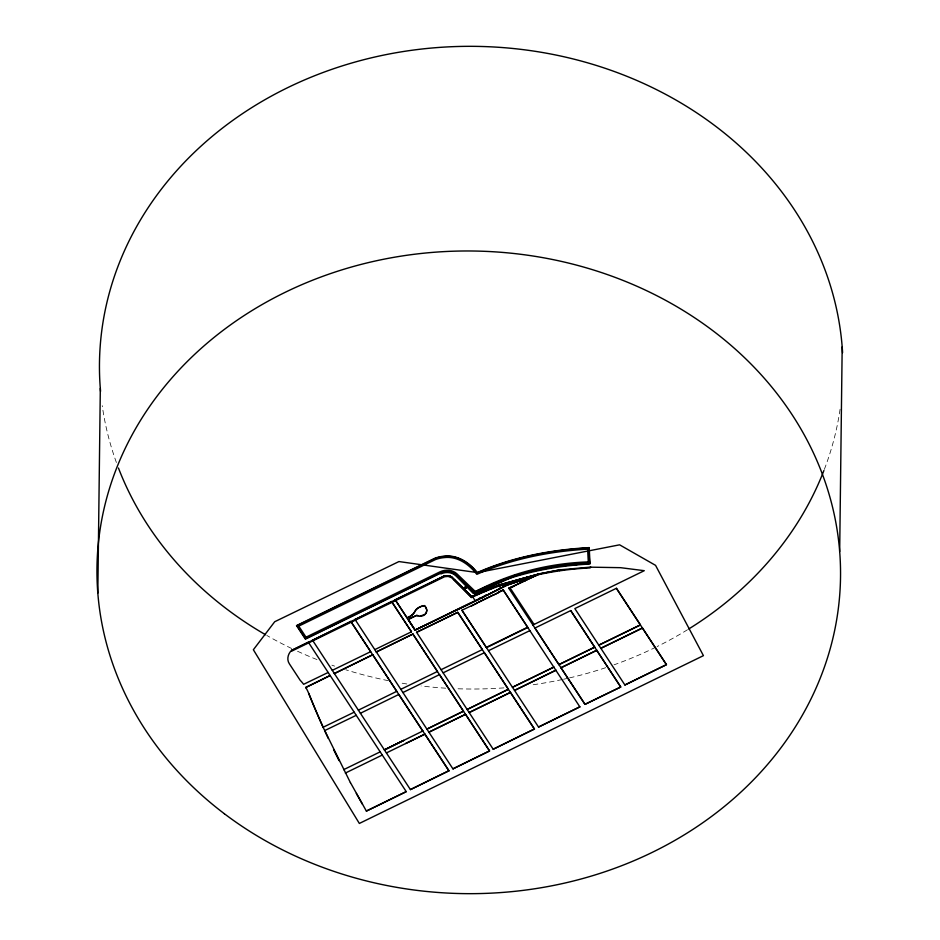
<?xml version="1.0" encoding="UTF-8"?>
<svg xmlns="http://www.w3.org/2000/svg" width="940" height="940" viewBox="0 0 940 940"><rect width="100%" height="100%" fill="white"/><g stroke="black" fill="none" stroke-linecap="round" stroke-linejoin="round"><path stroke-width="0.7" stroke-dasharray="4.7 3.53" d="M840.09 409.241A371.805 321.339 0.7 0 1 823.91 470.529M687.493 629.753A371.805 321.339 0.7 0 1 657.166 646.544M655.861 647.178A371.805 321.339 0.7 0 1 614.043 664.815M605.712 667.694A371.805 321.339 0.7 0 1 569.299 677.952M567.866 678.28A371.805 321.339 0.7 0 1 563.577 679.244M562.144 679.55A371.805 321.339 0.7 0 1 530.219 685.143M503.887 687.88A371.805 321.339 0.7 0 1 457.451 688.761M445.783 688.186A371.805 321.339 0.7 0 1 421.12 685.942M406.809 683.968A371.805 321.339 0.7 0 1 399.735 682.804M388.279 680.666A371.805 321.339 0.7 0 1 345.72 669.762M334.628 666.119A371.805 321.339 0.7 0 1 331.89 665.168M317.003 659.586A371.805 321.339 0.7 0 1 296.981 650.997M291.647 648.494A371.805 321.339 0.7 0 1 266.831 635.464M116.407 462.527A371.805 321.339 0.7 0 1 102.225 405.68"/><path stroke-width="1.41" d="M97.819 593.093L100.322 388.443M350.409 782.562L366.377 811.079L406.256 791.633L308.308 642.173L291.659 650.292L291.647 651.15L444.632 576.714L448.169 576.42L451.976 577.877L471.598 597.499C508.693 579.827 549.16 569.769 590.202 567.924M350.409 782.656L323.137 727.337A1094.101 945.605 0.7 0 1 308.72 693.426A47.635 41.172 0.7 0 0 305.853 687.587L305.829 687.657M312.48 640.281L350.82 621.434L370.677 651.655L332.29 670.349M328.119 672.488L303.632 684.308A47.635 41.172 0.7 0 0 300.166 680.278L289.379 663.828C286.442 659.551 287.993 653.606 291.659 650.292M343.64 769.672L380.218 751.824M345.344 773.068L382.263 755.055M350.82 621.434L448.944 770.8L410.428 789.6L312.48 640.14M354.991 619.542L391.604 601.541L411.45 631.798L391.604 601.541M354.169 712.203L323.137 727.243A1094.101 945.605 0.7 0 1 308.72 693.32M356.213 715.328L324.676 730.603L328.272 738.429M358.34 710.17L396.762 691.323L372.722 654.757L334.346 673.569L372.722 654.757M360.384 713.284L398.819 694.448L422.847 731.097M366.377 811.079L406.256 791.633M374.813 649.634L411.45 631.798M403.589 740.509L384.389 749.885L403.601 740.414M386.446 752.917L424.904 734.14L448.944 770.8M426.031 613.374L426.807 610.577A9.776 8.448 0.7 0 0 424.774 605.971L424.41 605.607A14.723 12.725 0.7 0 0 416.032 609.696L413.353 613.808A16.932 14.629 0.7 0 1 407.067 617.886L395.211 599.802L442.858 576.643A8.777 7.591 0.7 0 1 445.396 575.821L449.72 576.079M400.851 689.326L437.464 671.466L412.919 634.042L376.305 651.996L412.919 634.042M402.896 692.545L439.509 674.591L463.502 711.169L426.889 729.135L463.502 711.169M405.645 743.528L424.904 734.14M410.428 789.6L448.944 770.706M536.857 575.174L506.789 584.997L486.38 595.455L507.271 585.15L536.857 575.174L506.789 584.997L482.22 597.828L415.081 630.117L408.207 619.554A61.441 53.098 0.7 0 1 416.855 615.348C420.591 617.674 426.878 615.324 426.772 610.53A9.776 8.448 0.7 0 0 424.716 605.936L424.351 605.572A14.664 12.666 0.7 0 0 415.997 609.649L414.035 613.045M510.455 692.404L469.201 712.532L510.455 692.404L534.449 729.005L493.195 749.227L416.561 632.268L457.71 612.386L482.361 649.575L441.107 669.691M291.659 650.445L443.798 576.232M443.151 672.817L484.406 652.689L508.399 689.267L467.145 709.489L508.399 689.267M412.919 634.136L489.552 751.001L452.939 768.861L489.552 750.895L465.559 714.306L428.946 732.166L465.559 714.306M471.598 597.499L451.329 576.678M589.991 564.047C549.512 565.986 509.41 575.374 472.726 592.705L472.738 591.942M477.25 572.672L619.601 544.824L655.556 565.351L703.425 655.65L359.35 823.452L253.365 649.74L274.715 621.728L398.96 561.556L477.25 572.577C469.436 562.472 457.428 554.612 444.197 556.163A31.208 26.966 0.7 0 0 434.75 558.278L296.5 625.582L305.394 639.141L440.86 573.059C455.301 566.139 463.737 584.48 473.126 591.824A2.785 2.397 0.7 0 0 476.016 592.564L508.963 577.889L528.045 571.966L514.697 576.138L474.277 593.869L455.841 574.998C451.917 571.25 445.63 570.874 440.86 573.153L440.86 573.917C445.619 571.626 451.905 572.014 455.829 575.762L472.726 592.705M488.518 650.68L529.855 630.623M493.195 749.227L534.449 729.005M499.786 585.549L499.798 584.786L538.467 573.999L559.606 569.875L590.743 567.09M538.561 726.996L579.898 706.833L538.561 727.09L461.928 610.236L477.497 602.881L471.398 606.018M590.003 563.189L558.865 566.045L590.003 563.283L589.204 547.609C550.887 549.747 512.488 557.067 477.25 572.577M559.606 570.639L559.606 569.875M558.936 664.615L594.703 647.167L570.721 610.589L534.954 628.038L558.936 664.615L594.703 647.167M560.992 667.752L596.759 650.304L560.992 667.752L584.997 704.342L620.741 686.999L596.759 650.304M570.721 610.589L620.741 686.999L584.997 704.342L508.834 588.311L510.185 588.04L534.014 624.371L532.898 625.018L644.264 570.686L620.564 567.678L590.202 567.161M616.405 588.299L666.448 664.709L624.889 684.978L574.845 608.58L616.405 588.299L640.399 624.877L598.827 645.157L640.399 624.982M624.889 684.978L666.448 664.604L642.455 628.014L600.883 648.295L642.455 628.014M839.678 551.557L842.181 346.907M512.147 576.69L476.039 593.081A2.808 2.421 0.7 0 1 473.126 592.329L473.126 591.824M473.126 592.329L472.409 590.955M471.187 602.752L486.415 594.996L482.22 597.828L479.377 598.251L479.095 599.133L415.092 630.023M472.397 591.46L468.943 587.559M477.32 602.822L493.007 595.22A27.143 23.453 0.7 0 0 498.141 592.717L498.177 592.553A15.604 13.489 0.7 0 1 503.264 590.073L579.898 706.927M468.884 588.029L465.418 583.857M461.928 610.236L486.474 647.66L527.81 627.497L503.264 590.073L498.177 592.553A27.413 23.7 0.7 0 1 492.995 595.079L478.354 602.364M465.324 584.292L464.454 583.059M464.36 583.481L464.348 582.823M464.243 583.235L461.54 580.109M460.588 579.24L461.411 580.497M466.123 587.947A1.798 1.563 0.7 0 0 465.523 587.148L465.347 587.253A2.139 1.845 0.7 0 0 466.228 588.087L466.322 588.111A2.632 2.28 0.7 0 0 465.418 586.901L465.382 587.253A1.868 1.61 0.7 0 0 466.123 587.947L466.275 588.064A2.526 2.186 0.7 0 0 465.441 586.948L465.535 587.136M507.271 585.15L499.822 584.798L471.398 596.7L499.798 584.786L539.525 573.87L560.463 569.781M452.422 577.689L471.739 596.571A2.691 2.327 0.7 0 0 472.703 596.348L489.611 588.957L473.56 595.995A2.714 2.338 0.7 0 1 472.585 596.653L471.622 597.076M480.469 591.918L480.622 591.777A2.632 2.28 0.7 0 0 479.095 592.329L479.377 592.529A2.139 1.845 0.7 0 0 480.481 591.918A2.068 1.786 0.7 0 0 479.271 592.353L479.083 592.317A2.526 2.186 0.7 0 1 480.552 591.801L480.34 591.965A1.868 1.61 0.7 0 1 479.4 592.47L479.259 592.517A2.609 2.256 0.7 0 0 480.563 591.812A2.726 2.35 0.7 0 1 479.212 592.541M425.315 614.161L420.039 616.229M456.029 574.669L473.431 591.589A2.373 2.056 0.7 0 0 475.687 592.27L475.875 592.235C510.831 573.271 550.053 564.576 589.58 562.86L588.804 547.996C550.582 550.135 512.288 557.514 477.144 573.012C469.365 562.954 457.451 554.952 444.232 556.515A30.785 26.614 0.7 0 0 434.914 558.607L297.063 625.723L305.547 638.659L440.672 572.742C445.607 570.274 452.163 570.592 456.323 574.422M499.528 584.903L498.893 585.338L499.822 584.798L499.281 585.42L500.527 587.958M558.877 565.951L528.045 572.061L514.286 575.785M472.703 596.348L473.889 595.643M455.348 580.485L453.315 578.981L470.188 595.561L472.538 596.665L475.099 600.507M470.964 596.407L472.538 596.665L471.398 596.7M408.207 619.554L415.081 630.117L471.21 602.528M384.389 749.885L422.847 731.003M304.936 637.72L440.085 571.79C445.501 569.205 452.61 569.687 457.063 573.941L475.452 591.636C510.255 573.012 548.901 563.283 588.287 561.897L589.521 561.861M416.561 632.361L457.815 612.245L534.449 729.099M305.688 687.457L330.163 675.508L305.747 687.516M508.904 588.417L539.525 573.87L508.893 588.146L514.462 586.09M486.556 647.272L527.481 627.309M465.582 587.218L465.582 587.218A2.068 1.786 0.7 0 1 466.24 588.087M442.975 576.631L444.644 575.95M471.61 596.794L499.798 584.845M499.281 585.42L539.525 573.87M444.644 576.009L446.418 575.633M523.745 581.178L524.943 580.979M549.841 571.779L550.793 571.673M514.121 575.468L516.072 575.245M446.288 575.703L448.897 575.868M447.299 575.656L448.18 575.715M479.13 592.306L479.318 592.329A1.798 1.563 0.7 0 1 480.34 591.965M471.669 596.606L455.219 580.556M450.624 576.302L449.849 576.009L451.329 576.725M417.853 615.876L416.89 615.418A61.723 53.345 0.7 0 0 408.219 619.648L415.081 630.117M451.2 576.749L451.976 577.172M451.846 577.195L452.551 577.677M395.247 599.861L407.067 617.897M354.991 619.401L452.939 768.861M306.017 637.191L298.755 626.122L435.408 559.594A29.54 25.533 0.7 0 1 444.362 557.585C457.545 555.986 469.119 564.435 476.839 574.34C511.689 558.889 549.665 551.31 587.629 549.183L588.287 561.897M356.342 793.431L362.44 804.229M333.559 749.556L339.023 760.625M465.194 587.053A2.726 2.35 0.7 0 0 466.322 588.123A2.609 2.256 0.7 0 1 465.241 587.077M823.91 470.529A371.805 321.339 0.7 0 1 688.738 628.977M265.55 634.735A371.805 321.339 0.7 0 1 118.452 468.014M100.556 391.31A371.805 321.339 0.7 0 1 447.558 46.906A371.805 321.339 0.7 0 1 842.581 352.653M498.141 592.717A15.44 13.348 0.7 0 1 503.182 590.261M413.33 613.75A16.838 14.558 0.7 0 1 407.055 617.803M512.512 687.269L553.848 667.106L512.512 687.269M514.568 690.395L555.904 670.232L514.568 690.395M472.538 596.665L471.492 596.583L472.538 596.665M224.39 813.758A371.805 321.339 0.7 0 0 833.604 635.264A371.805 321.339 0.7 0 0 348.258 267.947A371.805 321.339 0.7 0 0 224.39 813.758"/></g></svg>
